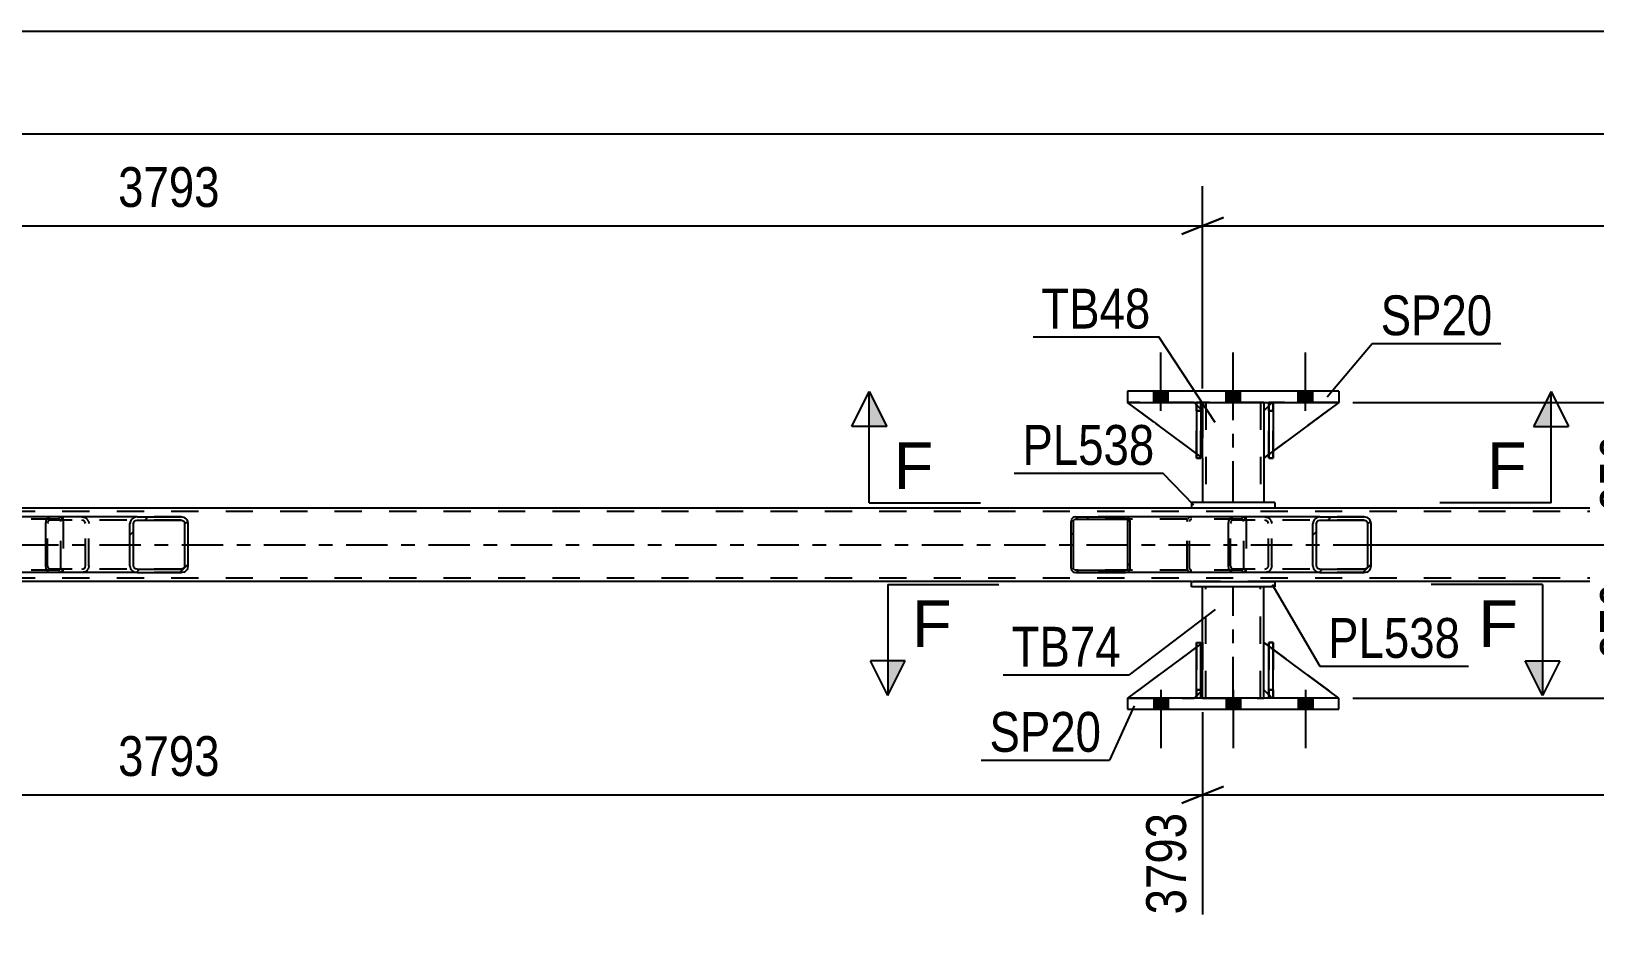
# Model space of a CAD drawing. Header units: millimetres. Extents: x 0 to 841, y 0 to 594.
# Drawn here: x 156 to 268.6, y 205.2 to 269.4 of the extents above; entities that cross this region are included whole.
import ezdxf

# ---------------------------------------------------------------- set-up
doc = ezdxf.new("R2010")
doc.units = ezdxf.units.MM
doc.linetypes.add('DXK_LINE_DOT2', pattern=[3.9198, 1.9599, -1.9599])
doc.linetypes.add('DXK_LINE_DOT3', pattern=[5.9187, 2.979, -0.9799, 0.9799, -0.9799])
doc.styles.add('Arial', font='ARIAL.TTF', dxfattribs={"height": 0.2})
doc.styles.add('Arial Narrow', font='ARIALN.TTF', dxfattribs={"height": 0.2})

# ---------------------------------------------------------------- blocks, each defined once
blk = doc.blocks.new('Part-318889357-2904 - 2780')
at = {"color": 7, "linetype": 'DXK_LINE_DOT2'}
for p, q in [((239.9, 225.37), (240.22, 225.37)), ((239.9, 221.97), (239.9, 225.37)), ((239.9, 225.37), (239.9, 221.37)), ((240.22, 225.37), (240.22, 221.97)), ((240.22, 221.37), (240.22, 225.28)), ((240.22, 221.97), (239.9, 221.97)), ((239.9, 221.37), (239.9, 221.97)), ((240.22, 221.97), (240.22, 221.37)), ((240.22, 221.37), (239.9, 221.37)), ((240.22, 221.37), (240.22, 221.37))]:
    blk.add_line(p, q, dxfattribs=at)
blk = doc.blocks.new('Part-318889357-2860 - 2780')
at = {"color": 2, "linetype": 'Continuous'}
for p, q in [((244.75, 221.97), (244.75, 225.37)), ((245.1, 225.11), (244.75, 225.37)), ((250.14, 221.37), (245.42, 224.87)), ((245.1, 221.62), (244.75, 221.97))]:
    blk.add_line(p, q, dxfattribs=at)
at = {"color": 7, "linetype": 'DXK_LINE_DOT2'}
for p, q in [((245.42, 224.87), (245.1, 225.11)), ((245.35, 221.37), (245.1, 221.62)), ((250.14, 221.37), (245.35, 221.37)), ((250.14, 221.37), (250.14, 221.37)), ((250.14, 221.37), (250.14, 221.37))]:
    blk.add_line(p, q, dxfattribs=at)
blk = doc.blocks.new('Part-318889357-2925 - 2780')
at = {"color": 2, "linetype": 'Continuous'}
for p, q in [((250.14, 221.37), (234.94, 221.37)), ((234.94, 221.37), (234.94, 220.57)), ((234.94, 220.57), (250.14, 220.57)), ((250.14, 220.57), (250.14, 221.37))]:
    blk.add_line(p, q, dxfattribs=at)
blk = doc.blocks.new('Part-318889357-2861 - 2780')
at = {"color": 7, "linetype": 'DXK_LINE_DOT2'}
for p, q in [((244.75, 221.97), (244.75, 225.37)), ((244.75, 225.37), (250.14, 221.37)), ((245.35, 221.37), (244.75, 221.97)), ((250.14, 221.37), (245.35, 221.37))]:
    blk.add_line(p, q, dxfattribs=at)
blk = doc.blocks.new('Part-318889357-2862 - 2780')
at = {"color": 7, "linetype": 'DXK_LINE_DOT2'}
for p, q in [((239.9, 242.05), (239.9, 242.65)), ((239.9, 242.65), (239.9, 242.65)), ((239.9, 242.65), (239.9, 238.65)), ((240.22, 242.65), (239.9, 242.65)), ((239.9, 238.65), (239.9, 242.05)), ((239.9, 242.05), (240.22, 242.05)), ((240.22, 242.05), (240.22, 242.65)), ((240.22, 238.65), (240.22, 242.65)), ((240.22, 242.05), (240.22, 238.65)), ((239.9, 238.65), (240.22, 238.65))]:
    blk.add_line(p, q, dxfattribs=at)
blk = doc.blocks.new('Part-318889357-2927 - 2780')
at = {"color": 7, "linetype": 'DXK_LINE_DOT2'}
for p, q in [((245.1, 242.05), (245.1, 242.65)), ((245.1, 242.65), (245.1, 242.65)), ((245.1, 242.65), (245.1, 238.65)), ((245.42, 242.65), (245.1, 242.65)), ((245.1, 238.65), (245.1, 242.05)), ((245.1, 242.05), (245.42, 242.05)), ((245.42, 242.05), (245.42, 242.65)), ((245.42, 238.65), (245.42, 242.65)), ((245.42, 242.05), (245.42, 238.65)), ((245.1, 238.65), (245.42, 238.65))]:
    blk.add_line(p, q, dxfattribs=at)
blk = doc.blocks.new('Part-318889357-2863 - 2780')
at = {"color": 2, "linetype": 'Continuous'}
for p, q in [((239.9, 225.04), (234.94, 221.37)), ((240.34, 225.37), (240.22, 225.28)), ((240.34, 221.97), (240.34, 225.37)), ((240.34, 221.97), (240.22, 221.84)), ((240.34, 221.97), (240.34, 221.97)), ((239.9, 221.52), (239.74, 221.37))]:
    blk.add_line(p, q, dxfattribs=at)
at = {"color": 7, "linetype": 'DXK_LINE_DOT2'}
for p, q in [((240.22, 225.28), (239.9, 225.04)), ((240.34, 221.97), (240.34, 225.37)), ((240.34, 221.97), (239.74, 221.37)), ((240.22, 221.84), (239.9, 221.52)), ((234.94, 221.37), (239.74, 221.37))]:
    blk.add_line(p, q, dxfattribs=at)
blk = doc.blocks.new('Part-318889357-2864 - 2780')
at = {"color": 7, "linetype": 'DXK_LINE_DOT2'}
for p, q in [((240.34, 225.37), (234.94, 221.37)), ((240.34, 221.97), (240.34, 225.37)), ((240.34, 225.37), (240.34, 221.97)), ((239.74, 221.37), (240.34, 221.97)), ((240.34, 221.97), (239.74, 221.37)), ((240.34, 221.97), (240.34, 221.97)), ((234.94, 221.37), (239.74, 221.37))]:
    blk.add_line(p, q, dxfattribs=at)
blk = doc.blocks.new('Part-318889357-2865 - 2780')
at = {"color": 2, "linetype": 'Continuous'}
for p, q in [((245.1, 221.37), (245.1, 225.37)), ((245.1, 225.37), (245.42, 225.37)), ((245.42, 221.37), (245.42, 225.37)), ((245.1, 221.37), (245.1, 221.37)), ((245.42, 221.37), (245.1, 221.37))]:
    blk.add_line(p, q, dxfattribs=at)
at = {"color": 7, "linetype": 'DXK_LINE_DOT2'}
for p, q in [((245.1, 225.37), (245.1, 221.97)), ((245.42, 221.97), (245.42, 225.37)), ((245.1, 221.97), (245.1, 221.37)), ((245.1, 221.97), (245.42, 221.97)), ((245.42, 221.37), (245.42, 221.97)), ((245.42, 221.37), (245.42, 221.37))]:
    blk.add_line(p, q, dxfattribs=at)
blk = doc.blocks.new('Part-318889357-2867 - 2780')
at = {"color": 7, "linetype": 'DXK_LINE_DOT2'}
for p, q in [((245.42, 225.37), (245.1, 225.37)), ((245.1, 221.97), (245.1, 225.37)), ((245.1, 225.37), (245.1, 221.37)), ((245.42, 225.37), (245.42, 221.97)), ((245.42, 221.37), (245.42, 225.37)), ((245.42, 221.97), (245.1, 221.97)), ((245.1, 221.37), (245.1, 221.97)), ((245.42, 221.97), (245.42, 221.37)), ((245.42, 221.37), (245.1, 221.37)), ((245.42, 221.37), (245.42, 221.37))]:
    blk.add_line(p, q, dxfattribs=at)
blk = doc.blocks.new('Part-318889357-2933 - 2780')
at = {"color": 2, "linetype": 'Continuous'}
for p, q in [((240.34, 242.65), (240.34, 242.05)), ((244.74, 242.65), (244.74, 242.05)), ((240.34, 238.65), (240.34, 235.45)), ((244.74, 238.65), (244.74, 235.45))]:
    blk.add_line(p, q, dxfattribs=at)
at = {"color": 7, "linetype": 'DXK_LINE_DOT2'}
for p, q in [((244.74, 242.65), (240.34, 242.65)), ((240.34, 242.05), (240.34, 238.65)), ((240.58, 242.65), (240.58, 235.45)), ((244.5, 242.65), (244.5, 235.45)), ((244.74, 242.05), (244.74, 238.65)), ((244.74, 235.45), (240.34, 235.45))]:
    blk.add_line(p, q, dxfattribs=at)
at = {"color": 7, "linetype": 'DXK_LINE_DOT3'}
blk.add_line((242.54, 235.45), (242.54, 242.65), dxfattribs=at)
blk = doc.blocks.new('Part-318889357-2871 - 2780')
at = {"color": 2, "linetype": 'Continuous'}
for p, q in [((245.42, 242.65), (245.1, 242.65)), ((245.1, 242.65), (245.1, 238.65)), ((245.42, 242.65), (245.42, 242.65)), ((245.42, 242.65), (245.42, 238.65)), ((245.42, 238.65), (245.1, 238.65))]:
    blk.add_line(p, q, dxfattribs=at)
at = {"color": 7, "linetype": 'DXK_LINE_DOT2'}
for p, q in [((245.1, 242.05), (245.1, 242.65)), ((245.42, 242.05), (245.1, 242.05)), ((245.1, 242.05), (245.1, 238.65)), ((245.42, 242.05), (245.42, 242.65)), ((245.42, 242.65), (245.42, 242.65)), ((245.42, 238.65), (245.42, 242.05))]:
    blk.add_line(p, q, dxfattribs=at)
blk = doc.blocks.new('Part-318889357-2872 - 2780')
at = {"color": 7, "linetype": 'DXK_LINE_DOT2'}
for p, q in [((240.34, 238.65), (234.94, 242.65)), ((234.94, 242.65), (239.74, 242.65)), ((239.74, 242.65), (240.34, 242.05)), ((240.34, 242.05), (239.74, 242.65)), ((240.34, 242.05), (240.34, 238.65)), ((240.34, 242.05), (240.34, 242.05)), ((240.34, 242.05), (240.34, 238.65))]:
    blk.add_line(p, q, dxfattribs=at)
blk = doc.blocks.new('Part-318889357-2873 - 2780')
at = {"color": 2, "linetype": 'Continuous'}
for p, q in [((239.9, 238.98), (234.94, 242.65)), ((239.9, 242.49), (239.74, 242.65)), ((240.34, 242.05), (240.22, 242.17)), ((240.34, 242.05), (240.34, 242.05)), ((240.34, 238.65), (240.34, 242.05)), ((240.22, 238.74), (240.34, 238.65)), ((240.34, 238.65), (240.34, 238.65))]:
    blk.add_line(p, q, dxfattribs=at)
at = {"color": 7, "linetype": 'DXK_LINE_DOT2'}
for p, q in [((239.74, 242.65), (234.94, 242.65)), ((239.74, 242.65), (240.34, 242.05)), ((240.22, 242.17), (239.9, 242.49)), ((240.34, 242.05), (240.34, 238.65)), ((240.22, 238.74), (239.9, 238.98))]:
    blk.add_line(p, q, dxfattribs=at)
blk = doc.blocks.new('Part-318889357-2874 - 2780')
at = {"color": 7, "linetype": 'DXK_LINE_DOT2'}
for p, q in [((245.35, 242.65), (244.75, 242.05)), ((244.75, 238.65), (250.14, 242.65)), ((244.75, 242.05), (244.75, 238.65)), ((250.14, 242.65), (245.35, 242.65))]:
    blk.add_line(p, q, dxfattribs=at)
blk = doc.blocks.new('Part-318889357-2875 - 2780')
at = {"color": 2, "linetype": 'Continuous'}
for p, q in [((245.1, 242.4), (244.75, 242.05)), ((244.75, 242.05), (244.75, 238.65)), ((250.14, 242.65), (245.42, 239.15)), ((245.1, 238.91), (244.75, 238.65))]:
    blk.add_line(p, q, dxfattribs=at)
at = {"color": 7, "linetype": 'DXK_LINE_DOT2'}
for p, q in [((245.35, 242.65), (245.1, 242.4)), ((250.14, 242.65), (245.35, 242.65)), ((245.42, 239.15), (245.1, 238.91))]:
    blk.add_line(p, q, dxfattribs=at)
blk = doc.blocks.new('Part-318889357-2902 - 2780')
at = {"color": 2, "linetype": 'Continuous'}
for p, q in [((239.9, 221.37), (239.9, 225.37)), ((239.9, 225.37), (240.22, 225.37)), ((240.22, 221.37), (240.22, 225.37)), ((239.9, 221.37), (239.9, 221.37)), ((240.22, 221.37), (239.9, 221.37))]:
    blk.add_line(p, q, dxfattribs=at)
at = {"color": 7, "linetype": 'DXK_LINE_DOT2'}
for p, q in [((239.9, 225.37), (239.9, 221.97)), ((240.22, 221.97), (240.22, 225.37)), ((239.9, 221.97), (239.9, 221.37)), ((239.9, 221.97), (240.22, 221.97)), ((240.22, 221.37), (240.22, 221.97)), ((240.22, 221.37), (240.22, 221.37))]:
    blk.add_line(p, q, dxfattribs=at)
blk = doc.blocks.new('Part-318889357-2910 - 2780')
at = {"color": 2, "linetype": 'Continuous'}
for p, q in [((239.54, 229.77), (245.54, 229.77)), ((239.54, 229.37), (239.54, 229.77)), ((245.54, 229.77), (245.54, 229.37)), ((245.54, 229.37), (239.54, 229.37))]:
    blk.add_line(p, q, dxfattribs=at)
blk = doc.blocks.new('Part-318889357-2915 - 2780')
at = {"color": 2, "linetype": 'Continuous'}
for p, q in [((240.34, 225.37), (240.34, 229.37)), ((244.74, 225.37), (244.74, 229.37)), ((240.34, 221.37), (240.34, 221.97)), ((244.74, 221.37), (244.74, 221.97))]:
    blk.add_line(p, q, dxfattribs=at)
at = {"color": 7, "linetype": 'DXK_LINE_DOT2'}
for p, q in [((244.74, 229.37), (240.34, 229.37)), ((240.58, 221.37), (240.58, 229.37)), ((244.5, 221.37), (244.5, 229.37)), ((240.34, 221.97), (240.34, 225.37)), ((244.74, 221.97), (244.74, 225.37)), ((240.34, 221.37), (244.74, 221.37))]:
    blk.add_line(p, q, dxfattribs=at)
at = {"color": 7, "linetype": 'DXK_LINE_DOT3'}
blk.add_line((242.54, 221.37), (242.54, 229.37), dxfattribs=at)
blk = doc.blocks.new('Part-318889357-2920 - 2780')
at = {"color": 2, "linetype": 'Continuous'}
for p, q in [((250.14, 243.45), (234.94, 243.45)), ((234.94, 243.45), (234.94, 242.65)), ((250.14, 243.45), (250.14, 242.65)), ((234.94, 242.65), (250.14, 242.65))]:
    blk.add_line(p, q, dxfattribs=at)
blk = doc.blocks.new('Part-318889357-2941 - 2780')
at = {"linetype": 'Continuous'}
h = blk.add_hatch(dxfattribs=at)
h.set_pattern_fill('', scale=0.7, style=0, pattern_type=0)
h.set_pattern_definition([(45, (149.9633, 234.2122), (-1.57154, 1.57154), [])])
h.paths.add_polyline_path([(149.99, 234.09), (149.96, 234.21), (149.89, 234.32), (149.78, 234.39), (149.65, 234.41), (146.07, 234.41), (145.94, 234.39), (145.83, 234.32), (145.76, 234.21), (145.73, 234.09), (145.73, 230.73), (145.76, 230.61), (145.83, 230.5), (145.94, 230.43), (146.07, 230.41), (149.65, 230.41), (149.78, 230.43), (149.89, 230.5), (149.96, 230.61), (149.99, 230.73)])
h.paths.add_polyline_path([(149.81, 230.67), (149.77, 230.62), (149.71, 230.58), (149.65, 230.57), (146.07, 230.57), (146.01, 230.58), (145.95, 230.62), (145.92, 230.67), (145.9, 230.73), (145.9, 234.09), (145.92, 234.15), (145.95, 234.2), (146.01, 234.24), (146.07, 234.25), (149.65, 234.25), (149.71, 234.24), (149.77, 234.2), (149.81, 234.15), (149.82, 234.09), (149.82, 230.73)])
at = {"color": 2, "linetype": 'Continuous'}
for p, q in [((145.76, 234.21), (145.73, 234.09)), ((145.73, 230.73), (145.73, 234.09)), ((145.9, 234.09), (145.92, 234.15)), ((145.9, 230.73), (145.9, 234.09)), ((145.92, 234.15), (145.95, 234.2)), ((146.07, 234.41), (145.94, 234.39)), ((145.95, 234.2), (146.01, 234.24)), ((146.01, 234.24), (146.07, 234.25)), ((146.07, 234.41), (149.65, 234.41)), ((146.07, 234.25), (149.65, 234.25)), ((157.35, 234.41), (149.65, 234.41)), ((149.78, 234.39), (149.65, 234.41)), ((149.65, 234.25), (149.71, 234.24)), ((149.71, 234.24), (149.77, 234.2)), ((149.77, 234.2), (149.81, 234.15)), ((149.81, 234.15), (149.82, 234.09)), ((149.82, 230.73), (149.82, 234.09)), ((149.99, 234.09), (149.96, 234.21)), ((149.99, 230.73), (149.99, 234.09)), ((145.73, 230.73), (145.76, 230.61)), ((145.92, 230.67), (145.9, 230.73)), ((145.95, 230.62), (145.92, 230.67)), ((149.81, 230.67), (149.77, 230.62)), ((149.82, 230.73), (149.81, 230.67)), ((149.96, 230.61), (149.99, 230.73)), ((145.94, 230.43), (146.07, 230.41)), ((146.01, 230.58), (145.95, 230.62)), ((146.07, 230.57), (146.01, 230.58)), ((146.07, 230.57), (149.65, 230.57)), ((146.07, 230.41), (149.65, 230.41)), ((149.71, 230.58), (149.65, 230.57)), ((149.65, 230.41), (149.78, 230.43)), ((157.35, 230.41), (149.65, 230.41)), ((149.77, 230.62), (149.71, 230.58))]:
    blk.add_line(p, q, dxfattribs=at)
at = {"color": 7, "linetype": 'DXK_LINE_DOT2'}
for p, q in [((149.65, 234.41), (146.07, 234.41)), ((158, 234.25), (146.07, 234.25)), ((154.08, 234.09), (154.11, 234.21)), ((154.08, 230.73), (154.08, 234.09)), ((154.27, 234.15), (154.25, 234.09)), ((154.25, 230.73), (154.25, 234.09)), ((154.3, 234.2), (154.27, 234.15)), ((154.29, 234.39), (154.42, 234.41)), ((154.36, 234.24), (154.3, 234.2)), ((154.42, 234.25), (154.36, 234.24)), ((158, 234.41), (157.35, 234.41)), ((158, 234.41), (158.13, 234.39)), ((158.06, 234.24), (158, 234.25)), ((158.12, 234.2), (158.06, 234.24)), ((158.16, 234.15), (158.12, 234.2)), ((158.17, 234.09), (158.16, 234.15)), ((158.17, 230.73), (158.17, 234.09)), ((158.31, 234.21), (158.34, 234.09)), ((158.34, 234.09), (158.34, 230.73)), ((154.11, 230.61), (154.08, 230.73)), ((154.25, 230.73), (154.27, 230.67)), ((154.27, 230.67), (154.3, 230.62)), ((158.12, 230.62), (158.16, 230.67)), ((158.16, 230.67), (158.17, 230.73)), ((158.34, 230.73), (158.31, 230.61)), ((158, 230.57), (146.07, 230.57)), ((149.65, 230.41), (146.07, 230.41)), ((154.42, 230.41), (154.29, 230.43)), ((154.3, 230.62), (154.32, 230.61)), ((154.32, 230.61), (154.36, 230.58)), ((154.36, 230.58), (154.42, 230.57)), ((158, 230.41), (157.35, 230.41)), ((158, 230.57), (158.06, 230.58)), ((158.13, 230.43), (158, 230.41)), ((158.06, 230.58), (158.12, 230.62))]:
    blk.add_line(p, q, dxfattribs=at)
at = {"color": 2, "linetype": 'Continuous'}
for centre, start, end in [((146.06, 234.08), 110.7583, 155.68), ((149.66, 234.08), 24.32, 69.2417), ((146.06, 230.74), 204.32, 249.2417), ((149.66, 230.74), 290.7583, 335.68)]:
    blk.add_arc(centre, 0.331, start, end, dxfattribs=at)
at = {"color": 7, "linetype": 'DXK_LINE_DOT2'}
for centre, start, end in [((154.41, 234.08), 110.7583, 155.68), ((158.01, 234.08), 24.32, 69.2417), ((154.41, 230.74), 204.32, 249.2417), ((158.01, 230.74), 290.7583, 335.68)]:
    blk.add_arc(centre, 0.331, start, end, dxfattribs=at)
blk = doc.blocks.new('Part-318889357-2942 - 2780')
at = {"linetype": 'Continuous'}
h = blk.add_hatch(dxfattribs=at)
h.set_pattern_fill('', scale=0.7, style=0, pattern_type=0)
h.set_pattern_definition([(45, (167.2954, 234.1134), (-1.57154, 1.57154), [])])
h.paths.add_polyline_path([(167.33, 233.93), (167.3, 234.11), (167.19, 234.27), (167.02, 234.37), (166.83, 234.41), (163.65, 234.41), (163.45, 234.37), (163.29, 234.27), (163.18, 234.11), (163.14, 233.93), (163.14, 230.89), (163.18, 230.71), (163.29, 230.55), (163.45, 230.45), (163.65, 230.41), (166.83, 230.41), (167.02, 230.45), (167.19, 230.55), (167.3, 230.71), (167.33, 230.89)])
h.paths.add_polyline_path([(167.06, 230.8), (167.01, 230.72), (166.93, 230.67), (166.83, 230.65), (163.65, 230.65), (163.55, 230.67), (163.47, 230.72), (163.41, 230.8), (163.4, 230.89), (163.4, 233.93), (163.41, 234.02), (163.47, 234.1), (163.55, 234.15), (163.65, 234.17), (166.83, 234.17), (166.93, 234.15), (167.01, 234.1), (167.06, 234.02), (167.08, 233.93), (167.08, 230.89)])
at = {"color": 2, "linetype": 'Continuous'}
for p, q in [((157.08, 233.93), (157.1, 234.11)), ((157.1, 234.11), (157.15, 234.27)), ((157.15, 234.27), (157.24, 234.37)), ((157.24, 234.37), (157.35, 234.41)), ((163.65, 234.41), (157.35, 234.41)), ((163.18, 234.11), (163.14, 233.93)), ((163.41, 234.02), (163.47, 234.1)), ((163.65, 234.41), (163.45, 234.37)), ((163.47, 234.1), (163.55, 234.15)), ((163.55, 234.15), (163.65, 234.17)), ((163.65, 234.41), (166.83, 234.41)), ((163.65, 234.17), (166.83, 234.17)), ((167.02, 234.37), (166.83, 234.41)), ((166.83, 234.17), (166.93, 234.15)), ((166.93, 234.15), (167.01, 234.1)), ((167.01, 234.1), (167.06, 234.02)), ((167.33, 233.93), (167.3, 234.11)), ((157.08, 230.89), (157.08, 233.93)), ((163.14, 230.89), (163.14, 233.93)), ((163.4, 233.93), (163.41, 234.02)), ((163.4, 230.89), (163.4, 233.93)), ((167.06, 234.02), (167.08, 233.93)), ((167.08, 230.89), (167.08, 233.93)), ((167.33, 230.89), (167.33, 233.93)), ((157.1, 230.71), (157.08, 230.89)), ((157.15, 230.55), (157.1, 230.71)), ((163.14, 230.89), (163.18, 230.71)), ((163.41, 230.8), (163.4, 230.89)), ((163.47, 230.72), (163.41, 230.8)), ((163.55, 230.67), (163.47, 230.72)), ((163.65, 230.65), (163.55, 230.67)), ((166.93, 230.67), (166.83, 230.65)), ((167.01, 230.72), (166.93, 230.67)), ((167.06, 230.8), (167.01, 230.72)), ((167.08, 230.89), (167.06, 230.8)), ((167.3, 230.71), (167.33, 230.89)), ((157.24, 230.45), (157.15, 230.55)), ((157.35, 230.41), (157.24, 230.45)), ((163.65, 230.41), (157.35, 230.41)), ((163.45, 230.45), (163.65, 230.41)), ((163.65, 230.65), (166.83, 230.65)), ((163.65, 230.41), (166.83, 230.41)), ((166.83, 230.41), (167.02, 230.45))]:
    blk.add_line(p, q, dxfattribs=at)
at = {"color": 7, "linetype": 'DXK_LINE_DOT2'}
for p, q in [((157.25, 234.1), (157.22, 234.02)), ((157.29, 234.15), (157.25, 234.1)), ((157.35, 234.17), (157.29, 234.15)), ((166.83, 234.17), (157.35, 234.17)), ((158.34, 234.17), (158.34, 234.41)), ((159.68, 234.41), (159.87, 234.37)), ((159.78, 234.15), (159.68, 234.17)), ((159.86, 234.1), (159.78, 234.15)), ((159.91, 234.02), (159.86, 234.1)), ((160.15, 234.11), (160.18, 233.93)), ((166.83, 234.41), (163.65, 234.41)), ((157.22, 234.02), (157.21, 233.93)), ((157.21, 230.89), (157.21, 233.93)), ((159.93, 233.93), (159.91, 234.02)), ((159.93, 230.89), (159.93, 233.93)), ((160.18, 230.89), (160.18, 233.93)), ((157.21, 230.89), (157.22, 230.8)), ((157.22, 230.8), (157.25, 230.72)), ((157.25, 230.72), (157.29, 230.67)), ((157.29, 230.67), (157.35, 230.65)), ((159.68, 230.65), (159.78, 230.67)), ((159.78, 230.67), (159.86, 230.72)), ((159.86, 230.72), (159.91, 230.8)), ((159.91, 230.8), (159.93, 230.89)), ((160.18, 230.89), (160.15, 230.71)), ((166.83, 230.65), (157.35, 230.65)), ((158.34, 230.41), (158.34, 230.65)), ((159.87, 230.45), (159.68, 230.41)), ((166.83, 230.41), (163.65, 230.41))]:
    blk.add_line(p, q, dxfattribs=at)
for centre, start, end in [((159.7, 233.91), 23.8494, 68.8059), ((159.7, 230.9), 291.1941, 336.1506)]:
    blk.add_arc(centre, 0.492, start, end, dxfattribs=at)
at = {"color": 2, "linetype": 'Continuous'}
for centre, start, end in [((163.63, 233.91), 111.1941, 156.1506), ((166.85, 233.91), 23.8494, 68.8059), ((163.63, 230.9), 203.8494, 248.8059), ((166.85, 230.9), 291.1941, 336.1506)]:
    blk.add_arc(centre, 0.492, start, end, dxfattribs=at)
blk = doc.blocks.new('Part-318889357-2943 - 2780')
at = {"linetype": 'Continuous'}
h = blk.add_hatch(dxfattribs=at)
h.set_pattern_fill('', scale=0.7, style=0, pattern_type=0)
h.set_pattern_definition([(45, (235.0976, 234.2122), (-1.57154, 1.57154), [])])
h.paths.add_polyline_path([(235.12, 234.09), (235.1, 234.21), (235.02, 234.32), (234.91, 234.39), (234.78, 234.41), (231.21, 234.41), (231.08, 234.39), (230.97, 234.32), (230.89, 234.21), (230.87, 234.09), (230.87, 230.73), (230.89, 230.61), (230.97, 230.5), (231.08, 230.43), (231.21, 230.41), (234.78, 230.41), (234.91, 230.43), (235.02, 230.5), (235.1, 230.61), (235.12, 230.73)])
h.paths.add_polyline_path([(234.94, 230.67), (234.9, 230.62), (234.85, 230.58), (234.78, 230.57), (231.21, 230.57), (231.14, 230.58), (231.09, 230.62), (231.05, 230.67), (231.04, 230.73), (231.04, 234.09), (231.05, 234.15), (231.09, 234.2), (231.14, 234.24), (231.21, 234.25), (234.78, 234.25), (234.85, 234.24), (234.9, 234.2), (234.94, 234.15), (234.95, 234.09), (234.95, 230.73)])
at = {"color": 2, "linetype": 'Continuous'}
for p, q in [((230.89, 234.21), (230.87, 234.09)), ((230.87, 230.73), (230.87, 234.09)), ((231.04, 234.09), (231.05, 234.15)), ((231.04, 230.73), (231.04, 234.09)), ((231.05, 234.15), (231.09, 234.2)), ((231.21, 234.41), (231.08, 234.39)), ((231.09, 234.2), (231.14, 234.24)), ((231.14, 234.24), (231.21, 234.25)), ((231.21, 234.41), (234.78, 234.41)), ((231.21, 234.25), (234.78, 234.25)), ((242.48, 234.41), (234.78, 234.41)), ((234.91, 234.39), (234.78, 234.41)), ((234.78, 234.25), (234.85, 234.24)), ((234.85, 234.24), (234.9, 234.2)), ((234.9, 234.2), (234.94, 234.15)), ((234.94, 234.15), (234.95, 234.09)), ((234.95, 230.73), (234.95, 234.09)), ((235.12, 234.09), (235.1, 234.21)), ((235.12, 230.73), (235.12, 234.09)), ((230.87, 230.73), (230.89, 230.61)), ((231.05, 230.67), (231.04, 230.73)), ((231.09, 230.62), (231.05, 230.67)), ((234.94, 230.67), (234.9, 230.62)), ((234.95, 230.73), (234.94, 230.67)), ((235.1, 230.61), (235.12, 230.73)), ((231.08, 230.43), (231.21, 230.41)), ((231.14, 230.58), (231.09, 230.62)), ((231.21, 230.57), (231.14, 230.58)), ((231.21, 230.57), (234.78, 230.57)), ((231.21, 230.41), (234.78, 230.41)), ((234.85, 230.58), (234.78, 230.57)), ((234.78, 230.41), (234.91, 230.43)), ((242.48, 230.41), (234.78, 230.41)), ((234.9, 230.62), (234.85, 230.58))]:
    blk.add_line(p, q, dxfattribs=at)
at = {"color": 7, "linetype": 'DXK_LINE_DOT2'}
for p, q in [((234.78, 234.41), (231.21, 234.41)), ((243.13, 234.25), (231.21, 234.25)), ((239.22, 234.09), (239.24, 234.21)), ((239.22, 230.73), (239.22, 234.09)), ((239.4, 234.15), (239.39, 234.09)), ((239.39, 230.73), (239.39, 234.09)), ((239.44, 234.2), (239.4, 234.15)), ((239.43, 234.39), (239.56, 234.41)), ((239.44, 234.2), (239.45, 234.21)), ((239.45, 234.21), (239.49, 234.24)), ((239.49, 234.24), (239.56, 234.25)), ((243.13, 234.41), (242.48, 234.41)), ((243.13, 234.41), (243.26, 234.39)), ((243.2, 234.24), (243.13, 234.25)), ((243.25, 234.2), (243.2, 234.24)), ((243.29, 234.15), (243.25, 234.2)), ((243.3, 234.09), (243.29, 234.15)), ((243.3, 230.73), (243.3, 234.09)), ((243.45, 234.21), (243.47, 234.11)), ((243.47, 234.11), (243.47, 234.09)), ((243.47, 234.09), (243.47, 230.73)), ((239.24, 230.61), (239.22, 230.73)), ((239.39, 230.73), (239.4, 230.67)), ((239.4, 230.67), (239.44, 230.62)), ((243.25, 230.62), (243.29, 230.67)), ((243.29, 230.67), (243.3, 230.73)), ((243.47, 230.73), (243.45, 230.61)), ((243.13, 230.57), (231.21, 230.57)), ((234.78, 230.41), (231.21, 230.41)), ((239.56, 230.41), (239.43, 230.43)), ((239.44, 230.62), (239.45, 230.61)), ((239.45, 230.61), (239.49, 230.58)), ((239.49, 230.58), (239.56, 230.57)), ((243.13, 230.41), (242.48, 230.41)), ((243.13, 230.57), (243.2, 230.58)), ((243.26, 230.43), (243.13, 230.41)), ((243.2, 230.58), (243.25, 230.62))]:
    blk.add_line(p, q, dxfattribs=at)
at = {"color": 2, "linetype": 'Continuous'}
for centre, start, end in [((231.19, 234.08), 110.7583, 155.68), ((234.8, 234.08), 24.32, 69.2417), ((231.19, 230.74), 204.32, 249.2417), ((234.8, 230.74), 290.7583, 335.68)]:
    blk.add_arc(centre, 0.331, start, end, dxfattribs=at)
at = {"color": 7, "linetype": 'DXK_LINE_DOT2'}
for centre, start, end in [((239.54, 234.08), 110.7583, 155.68), ((243.15, 234.08), 24.32, 69.2417), ((239.54, 230.74), 204.32, 249.2417), ((243.15, 230.74), 290.7583, 335.68)]:
    blk.add_arc(centre, 0.331, start, end, dxfattribs=at)
blk = doc.blocks.new('Part-318889357-2944 - 2780')
at = {"linetype": 'Continuous'}
h = blk.add_hatch(dxfattribs=at)
h.set_pattern_fill('', scale=0.7, style=0, pattern_type=0)
h.set_pattern_definition([(45, (252.4296, 234.1134), (-1.57154, 1.57154), [])])
h.paths.add_polyline_path([(252.47, 233.93), (252.43, 234.11), (252.32, 234.27), (252.16, 234.37), (251.97, 234.41), (248.78, 234.41), (248.59, 234.37), (248.43, 234.27), (248.32, 234.11), (248.28, 233.93), (248.28, 230.89), (248.32, 230.71), (248.43, 230.55), (248.59, 230.45), (248.78, 230.41), (251.97, 230.41), (252.16, 230.45), (252.32, 230.55), (252.43, 230.71), (252.47, 230.89)])
h.paths.add_polyline_path([(252.2, 230.8), (252.14, 230.72), (252.06, 230.67), (251.97, 230.65), (248.78, 230.65), (248.68, 230.67), (248.6, 230.72), (248.55, 230.8), (248.53, 230.89), (248.53, 233.93), (248.55, 234.02), (248.6, 234.1), (248.68, 234.15), (248.78, 234.17), (251.97, 234.17), (252.06, 234.15), (252.14, 234.1), (252.2, 234.02), (252.22, 233.93), (252.22, 230.89)])
at = {"color": 2, "linetype": 'Continuous'}
for p, q in [((242.21, 233.93), (242.23, 234.11)), ((242.23, 234.11), (242.29, 234.27)), ((242.29, 234.27), (242.38, 234.37)), ((242.38, 234.37), (242.48, 234.41)), ((248.78, 234.41), (242.48, 234.41)), ((248.32, 234.11), (248.28, 233.93)), ((248.55, 234.02), (248.6, 234.1)), ((248.78, 234.41), (248.59, 234.37)), ((248.6, 234.1), (248.68, 234.15)), ((248.68, 234.15), (248.78, 234.17)), ((248.78, 234.41), (251.97, 234.41)), ((248.78, 234.17), (251.97, 234.17)), ((252.16, 234.37), (251.97, 234.41)), ((251.97, 234.17), (252.06, 234.15)), ((252.06, 234.15), (252.14, 234.1)), ((252.14, 234.1), (252.2, 234.02)), ((252.47, 233.93), (252.43, 234.11)), ((242.21, 230.89), (242.21, 233.93)), ((248.28, 230.89), (248.28, 233.93)), ((248.53, 233.93), (248.55, 234.02)), ((248.53, 230.89), (248.53, 233.93)), ((252.2, 234.02), (252.22, 233.93)), ((252.22, 230.89), (252.22, 233.93)), ((252.47, 230.89), (252.47, 233.93)), ((242.23, 230.71), (242.21, 230.89)), ((242.29, 230.55), (242.23, 230.71)), ((248.28, 230.89), (248.32, 230.71)), ((248.55, 230.8), (248.53, 230.89)), ((248.6, 230.72), (248.55, 230.8)), ((248.68, 230.67), (248.6, 230.72)), ((248.78, 230.65), (248.68, 230.67)), ((252.06, 230.67), (251.97, 230.65)), ((252.14, 230.72), (252.06, 230.67)), ((252.2, 230.8), (252.14, 230.72)), ((252.22, 230.89), (252.2, 230.8)), ((252.43, 230.71), (252.47, 230.89)), ((242.38, 230.45), (242.29, 230.55)), ((242.48, 230.41), (242.38, 230.45)), ((248.78, 230.41), (242.48, 230.41)), ((248.59, 230.45), (248.78, 230.41)), ((248.78, 230.65), (251.97, 230.65)), ((248.78, 230.41), (251.97, 230.41)), ((251.97, 230.41), (252.16, 230.45))]:
    blk.add_line(p, q, dxfattribs=at)
at = {"color": 7, "linetype": 'DXK_LINE_DOT2'}
for p, q in [((242.38, 234.1), (242.36, 234.02)), ((242.43, 234.15), (242.38, 234.1)), ((242.48, 234.17), (242.43, 234.15)), ((251.97, 234.17), (242.48, 234.17)), ((243.47, 234.17), (243.47, 234.41)), ((244.81, 234.41), (245.01, 234.37)), ((244.91, 234.15), (244.81, 234.17)), ((244.99, 234.1), (244.91, 234.15)), ((245.05, 234.02), (244.99, 234.1)), ((245.28, 234.11), (245.32, 233.93)), ((251.97, 234.41), (248.78, 234.41)), ((242.36, 234.02), (242.35, 233.93)), ((242.35, 230.89), (242.35, 233.93)), ((245.07, 233.93), (245.05, 234.02)), ((245.07, 230.89), (245.07, 233.93)), ((245.32, 230.89), (245.32, 233.93)), ((242.35, 230.89), (242.36, 230.8)), ((242.36, 230.8), (242.38, 230.72)), ((242.38, 230.72), (242.43, 230.67)), ((242.43, 230.67), (242.48, 230.65)), ((244.81, 230.65), (244.91, 230.67)), ((244.91, 230.67), (244.99, 230.72)), ((244.99, 230.72), (245.05, 230.8)), ((245.05, 230.8), (245.07, 230.89)), ((245.32, 230.89), (245.28, 230.71)), ((251.97, 230.65), (242.48, 230.65)), ((243.47, 230.41), (243.47, 230.65)), ((245.01, 230.45), (244.81, 230.41)), ((251.97, 230.41), (248.78, 230.41))]:
    blk.add_line(p, q, dxfattribs=at)
for centre, start, end in [((244.83, 233.91), 23.8494, 68.8059), ((244.83, 230.9), 291.1941, 336.1506)]:
    blk.add_arc(centre, 0.492, start, end, dxfattribs=at)
at = {"color": 2, "linetype": 'Continuous'}
for centre, start, end in [((248.77, 233.91), 111.1941, 156.1506), ((251.98, 233.91), 23.8494, 68.8059), ((248.77, 230.9), 203.8494, 248.8059), ((251.98, 230.9), 291.1941, 336.1506)]:
    blk.add_arc(centre, 0.492, start, end, dxfattribs=at)
blk = doc.blocks.new('Part-318889357-2949 - 2780')
at = {"color": 2, "linetype": 'Continuous'}
for p, q in [((240.22, 242.65), (239.9, 242.65)), ((239.9, 242.65), (239.9, 238.65)), ((240.22, 242.65), (240.22, 242.65)), ((240.22, 242.65), (240.22, 238.65)), ((240.22, 238.65), (239.9, 238.65))]:
    blk.add_line(p, q, dxfattribs=at)
at = {"color": 7, "linetype": 'DXK_LINE_DOT2'}
for p, q in [((239.9, 242.05), (239.9, 242.65)), ((240.22, 242.05), (239.9, 242.05)), ((239.9, 242.05), (239.9, 238.65)), ((240.22, 242.05), (240.22, 242.65)), ((240.22, 242.65), (240.22, 242.65)), ((240.22, 238.65), (240.22, 242.05))]:
    blk.add_line(p, q, dxfattribs=at)
blk = doc.blocks.new('Part-318889357-2960 - 2780')
at = {"color": 2, "linetype": 'Continuous'}
for p, q in [((245.54, 235.45), (239.54, 235.45)), ((239.54, 235.45), (239.54, 235.05)), ((245.54, 235.45), (245.54, 235.05)), ((245.54, 235.05), (239.54, 235.05))]:
    blk.add_line(p, q, dxfattribs=at)
blk = doc.blocks.new('Part-318889357-3009 - 2780')
at = {"color": 2, "linetype": 'Continuous'}
for p, q in [((239.54, 235.05), (101.76, 235.05)), ((494.76, 235.05), (245.54, 235.05)), ((239.54, 229.77), (101.76, 229.77)), ((494.76, 229.77), (245.54, 229.77))]:
    blk.add_line(p, q, dxfattribs=at)
at = {"color": 7, "linetype": 'DXK_LINE_DOT2'}
for p, q in [((763.88, 234.81), (101.76, 234.81)), ((245.54, 235.05), (239.54, 235.05)), ((763.88, 230.01), (101.76, 230.01)), ((245.54, 229.77), (239.54, 229.77))]:
    blk.add_line(p, q, dxfattribs=at)
at = {"color": 7, "linetype": 'DXK_LINE_DOT3'}
blk.add_line((101.76, 232.41), (763.88, 232.41), dxfattribs=at)
blk = doc.blocks.new('Bolt-318889357-3059 - 2780')
at = {"linetype": 'Continuous'}
for points in [[(236.82, 242.65), (237.86, 242.65), (237.86, 243.45), (236.82, 243.45)], [(236.82, 242.65), (237.86, 242.65), (237.86, 243.45), (236.82, 243.45)], [(236.82, 242.65), (237.86, 242.65), (237.86, 243.45), (236.82, 243.45)], [(242.02, 242.65), (243.06, 242.65), (243.06, 243.45), (242.02, 243.45)], [(242.02, 242.65), (243.06, 242.65), (243.06, 243.45), (242.02, 243.45)], [(247.22, 242.65), (248.26, 242.65), (248.26, 243.45), (247.22, 243.45)], [(247.22, 242.65), (248.26, 242.65), (248.26, 243.45), (247.22, 243.45)], [(247.22, 242.65), (248.26, 242.65), (248.26, 243.45), (247.22, 243.45)]]:
    blk.add_hatch(color=1, dxfattribs=at).paths.add_polyline_path(points)
at = {"color": 1, "linetype": 'Continuous'}
for p, q in [((237.34, 242.05), (237.34, 246.25)), ((237.34, 242.05), (237.34, 246.25)), ((237.34, 242.05), (237.34, 246.25)), ((242.54, 242.05), (242.54, 246.25)), ((242.54, 242.05), (242.54, 246.25)), ((247.74, 242.05), (247.74, 246.25)), ((247.74, 242.05), (247.74, 246.25)), ((247.74, 242.05), (247.74, 246.25)), ((236.82, 242.65), (236.82, 243.45)), ((236.82, 242.65), (236.82, 243.45)), ((236.82, 242.65), (236.82, 243.45)), ((237.86, 242.65), (237.86, 243.45)), ((237.86, 242.65), (237.86, 243.45)), ((237.86, 242.65), (237.86, 243.45)), ((242.02, 242.65), (242.02, 243.45)), ((242.02, 242.65), (242.02, 243.45)), ((243.06, 242.65), (243.06, 243.45)), ((243.06, 242.65), (243.06, 243.45)), ((247.22, 242.65), (247.22, 243.45)), ((247.22, 242.65), (247.22, 243.45)), ((247.22, 242.65), (247.22, 243.45)), ((248.26, 242.65), (248.26, 243.45)), ((248.26, 242.65), (248.26, 243.45)), ((248.26, 242.65), (248.26, 243.45))]:
    blk.add_line(p, q, dxfattribs=at)
blk = doc.blocks.new('Bolt-318889357-3060 - 2780')
at = {"linetype": 'Continuous'}
for points in [[(237.86, 221.37), (236.82, 221.37), (236.82, 220.57), (237.86, 220.57)], [(237.86, 221.37), (236.82, 221.37), (236.82, 220.57), (237.86, 220.57)], [(237.86, 221.37), (236.82, 221.37), (236.82, 220.57), (237.86, 220.57)], [(243.06, 221.37), (242.02, 221.37), (242.02, 220.57), (243.06, 220.57)], [(243.06, 221.37), (242.02, 221.37), (242.02, 220.57), (243.06, 220.57)], [(248.26, 221.37), (247.22, 221.37), (247.22, 220.57), (248.26, 220.57)], [(248.26, 221.37), (247.22, 221.37), (247.22, 220.57), (248.26, 220.57)], [(248.26, 221.37), (247.22, 221.37), (247.22, 220.57), (248.26, 220.57)]]:
    blk.add_hatch(color=1, dxfattribs=at).paths.add_polyline_path(points)
at = {"color": 1, "linetype": 'Continuous'}
for p, q in [((237.34, 221.97), (237.34, 217.77)), ((237.34, 221.97), (237.34, 217.77)), ((237.34, 221.97), (237.34, 217.77)), ((242.54, 221.97), (242.54, 217.77)), ((242.54, 221.97), (242.54, 217.77)), ((247.74, 221.97), (247.74, 217.77)), ((247.74, 221.97), (247.74, 217.77)), ((247.74, 221.97), (247.74, 217.77)), ((236.82, 221.37), (236.82, 220.57)), ((236.82, 221.37), (236.82, 220.57)), ((236.82, 221.37), (236.82, 220.57)), ((237.86, 221.37), (237.86, 220.57)), ((237.86, 221.37), (237.86, 220.57)), ((237.86, 221.37), (237.86, 220.57)), ((242.02, 221.37), (242.02, 220.57)), ((242.02, 221.37), (242.02, 220.57)), ((243.06, 221.37), (243.06, 220.57)), ((243.06, 221.37), (243.06, 220.57)), ((247.22, 221.37), (247.22, 220.57)), ((247.22, 221.37), (247.22, 220.57)), ((247.22, 221.37), (247.22, 220.57)), ((248.26, 221.37), (248.26, 220.57)), ((248.26, 221.37), (248.26, 220.57)), ((248.26, 221.37), (248.26, 220.57))]:
    blk.add_line(p, q, dxfattribs=at)
blk = doc.blocks.new('StraightDimension-318889357-3206 - 2780')
at = {"color": 7, "linetype": 'Continuous'}
for p, q in [((240.34, 243.65), (240.34, 258.22)), ((238.84, 254.77), (241.84, 255.97)), ((91.54, 255.37), (240.34, 255.37))]:
    blk.add_line(p, q, dxfattribs=at)
at = {"color": 0}
blk.add_wipeout([(170.2, 256.12), (170.2, 260.32), (161.69, 260.32), (161.69, 256.12)], dxfattribs=at)
at = {"color": 3, "style": 'Arial Narrow'}
blk.add_text('3793', height=2.863, dxfattribs=at).set_placement((162.29, 256.72))
blk = doc.blocks.new('StraightDimension-318889357-25788 - 2780')
at = {"color": 7, "linetype": 'Continuous'}
for p, q in [((272.56, 233.91), (273.76, 230.91)), ((251.14, 232.41), (275.56, 232.41)), ((273.16, 221.37), (273.16, 232.41)), ((273.76, 219.87), (272.56, 222.87)), ((251.14, 221.37), (275.56, 221.37))]:
    blk.add_line(p, q, dxfattribs=at)
at = {"color": 0}
blk.add_wipeout([(272.41, 230.23), (268.21, 230.23), (268.21, 223.55), (272.41, 223.55)], dxfattribs=at)
at = {"color": 3, "style": 'Arial Narrow'}
blk.add_text('276', height=2.863, rotation=90.0002, dxfattribs=at).set_placement((271.81, 224.15))
blk = doc.blocks.new('StraightDimension-318889357-3105 - 2780')
at = {"color": 7, "linetype": 'Continuous'}
for p, q in [((240.34, 220.37), (240.34, 205.81)), ((241.84, 215.02), (238.84, 213.82)), ((240.34, 214.42), (495.56, 214.42))]:
    blk.add_line(p, q, dxfattribs=at)
blk = doc.blocks.new('StraightDimension-318889357-3111 - 2780')
at = {"color": 7, "linetype": 'Continuous'}
for p, q in [((240.34, 220.37), (240.34, 205.81)), ((238.84, 213.82), (241.84, 215.02)), ((91.54, 214.42), (240.34, 214.42))]:
    blk.add_line(p, q, dxfattribs=at)
at = {"color": 0}
blk.add_wipeout([(170.2, 215.17), (170.2, 219.37), (161.69, 219.37), (161.69, 215.17)], dxfattribs=at)
at = {"color": 3, "style": 'Arial Narrow'}
blk.add_text('3793', height=2.863, dxfattribs=at).set_placement((162.29, 215.77))
at = {"color": 0, "linetype": 'Continuous'}
blk.add_wipeout([(239.74, 213.72), (235.54, 213.72), (235.54, 205.21), (239.74, 205.21)], dxfattribs=at)
at = {"color": 3, "linetype": 'Continuous', "style": 'Arial Narrow'}
blk.add_text('3793', height=2.863, rotation=90.0002, dxfattribs=at).set_placement((239.14, 205.81))
blk = doc.blocks.new('StraightDimension-318889357-3210 - 2780')
at = {"color": 7, "linetype": 'Continuous'}
for p, q in [((240.34, 243.65), (240.34, 258.22)), ((241.84, 255.97), (238.84, 254.77)), ((240.34, 255.37), (495.56, 255.37))]:
    blk.add_line(p, q, dxfattribs=at)
blk = doc.blocks.new('StraightDimension-318889357-3225 - 2780')
at = {"color": 7, "linetype": 'Continuous'}
blk.add_line((90.9, 269.36), (774.74, 269.36), dxfattribs=at)
blk = doc.blocks.new('StraightDimension-318889357-14794 - 2780')
at = {"color": 7, "linetype": 'Continuous'}
blk.add_line((91.54, 261.99), (774.1, 261.99), dxfattribs=at)
blk = doc.blocks.new('StraightDimension-318889357-25787 - 2780')
at = {"color": 7, "linetype": 'Continuous'}
for p, q in [((272.56, 244.15), (273.76, 241.15)), ((251.14, 242.65), (275.56, 242.65)), ((273.16, 232.41), (273.16, 242.65)), ((273.76, 230.91), (272.56, 233.91)), ((251.14, 232.41), (275.56, 232.41))]:
    blk.add_line(p, q, dxfattribs=at)
at = {"color": 0}
blk.add_wipeout([(272.41, 240.87), (268.21, 240.87), (268.21, 234.19), (272.41, 234.19)], dxfattribs=at)
at = {"color": 3, "style": 'Arial Narrow'}
blk.add_text('256', height=2.863, rotation=90.0002, dxfattribs=at).set_placement((271.81, 234.79))
blk = doc.blocks.new('Mark-318889357-2929 - 2780')
at = {"color": 30, "linetype": 'Continuous'}
for p in [(228.13, 247.37), (241.24, 241.2)]:
    blk.add_line(p, (237.18, 247.37), dxfattribs=at)
at = {"color": 0}
blk.add_wipeout([(236.58, 247.97), (236.58, 250.97), (228.73, 250.97), (228.73, 247.97)], dxfattribs=at)
blk.add_wipeout([(236.58, 247.97), (236.58, 250.97), (228.73, 250.97), (228.73, 247.97)], dxfattribs=at)
at = {"color": 3, "style": 'Arial Narrow'}
blk.add_text('TB48', height=2.863, dxfattribs=at).set_placement((228.73, 247.97))
blk = doc.blocks.new('Mark-318889357-2906 - 2780')
at = {"color": 30, "linetype": 'Continuous'}
for p, q in [((245.35, 229.56), (248.77, 223.67)), ((248.77, 223.67), (259.48, 223.67))]:
    blk.add_line(p, q, dxfattribs=at)
at = {"color": 0}
blk.add_wipeout([(258.88, 224.27), (258.88, 227.27), (249.37, 227.27), (249.37, 224.27)], dxfattribs=at)
blk.add_wipeout([(258.88, 224.27), (258.88, 227.27), (249.37, 227.27), (249.37, 224.27)], dxfattribs=at)
at = {"color": 3, "style": 'Arial Narrow'}
blk.add_text('PL538', height=2.863, dxfattribs=at).set_placement((249.37, 224.27))
blk = doc.blocks.new('Mark-318889357-2911 - 2780')
at = {"color": 30, "linetype": 'Continuous'}
for p in [(241.24, 227.76), (225.99, 223.04)]:
    blk.add_line(p, (235.05, 223.04), dxfattribs=at)
at = {"color": 0}
blk.add_wipeout([(234.45, 223.64), (234.45, 226.64), (226.59, 226.64), (226.59, 223.64)], dxfattribs=at)
blk.add_wipeout([(234.45, 223.64), (234.45, 226.64), (226.59, 226.64), (226.59, 223.64)], dxfattribs=at)
at = {"color": 3, "style": 'Arial Narrow'}
blk.add_text('TB74', height=2.863, dxfattribs=at).set_placement((226.59, 223.64))
blk = doc.blocks.new('Mark-318889357-2916 - 2780')
at = {"color": 30, "linetype": 'Continuous'}
for p, q in [((249.29, 243.05), (252.55, 246.89)), ((252.55, 246.89), (261.79, 246.89))]:
    blk.add_line(p, q, dxfattribs=at)
at = {"color": 0}
blk.add_wipeout([(261.19, 247.49), (261.19, 250.49), (253.15, 250.49), (253.15, 247.49)], dxfattribs=at)
blk.add_wipeout([(261.19, 247.49), (261.19, 250.49), (253.15, 250.49), (253.15, 247.49)], dxfattribs=at)
at = {"color": 3, "style": 'Arial Narrow'}
blk.add_text('SP20', height=2.863, dxfattribs=at).set_placement((253.15, 247.49))
blk = doc.blocks.new('Mark-318889357-2921 - 2780')
at = {"color": 30, "linetype": 'Continuous'}
for p in [(235.41, 220.82), (224.4, 216.91)]:
    blk.add_line(p, (233.64, 216.91), dxfattribs=at)
at = {"color": 0}
blk.add_wipeout([(233.04, 217.51), (233.04, 220.51), (225, 220.51), (225, 217.51)], dxfattribs=at)
blk.add_wipeout([(233.04, 217.51), (233.04, 220.51), (225, 220.51), (225, 217.51)], dxfattribs=at)
at = {"color": 3, "style": 'Arial Narrow'}
blk.add_text('SP20', height=2.863, dxfattribs=at).set_placement((225, 217.51))
blk = doc.blocks.new('Mark-318889357-2956 - 2780')
at = {"color": 30, "linetype": 'Continuous'}
for p in [(226.77, 237.56), (239.71, 235.26)]:
    blk.add_line(p, (237.48, 237.56), dxfattribs=at)
at = {"color": 0}
blk.add_wipeout([(236.88, 238.16), (236.88, 241.16), (227.37, 241.16), (227.37, 238.16)], dxfattribs=at)
blk.add_wipeout([(236.88, 238.16), (236.88, 241.16), (227.37, 241.16), (227.37, 238.16)], dxfattribs=at)
at = {"color": 3, "style": 'Arial Narrow'}
blk.add_text('PL538', height=2.863, dxfattribs=at).set_placement((227.37, 238.16))
blk = doc.blocks.new('SectionMark-318889357-3289 - 2780')
at = {"linetype": 'Continuous'}
for points in [[(217.68, 224.06), (218.93, 224.06), (217.68, 221.56)], [(263.54, 224.06), (264.79, 224.06), (264.79, 221.56)]]:
    blk.add_hatch(color=6, dxfattribs=at).paths.add_polyline_path(points)
at = {"color": 6, "linetype": 'Continuous'}
for p, q in [((217.68, 229.56), (225.68, 229.56)), ((217.68, 229.56), (217.68, 221.56)), ((264.79, 229.56), (256.79, 229.56)), ((264.79, 229.56), (264.79, 221.56)), ((217.68, 221.56), (216.43, 224.06)), ((218.93, 224.06), (216.43, 224.06)), ((217.68, 221.56), (218.93, 224.06)), ((263.54, 224.06), (266.04, 224.06)), ((264.79, 221.56), (263.54, 224.06)), ((266.04, 224.06), (264.79, 221.56))]:
    blk.add_line(p, q, dxfattribs=at)
at = {"color": 0, "linetype": 'Continuous'}
for points in [[(222.28, 225.06), (222.28, 228.56), (219.43, 228.56), (219.43, 225.06)], [(263.04, 225.06), (263.04, 228.56), (260.19, 228.56), (260.19, 225.06)]]:
    blk.add_wipeout(points, dxfattribs=at)
at = {"color": 3, "linetype": 'Continuous', "style": 'Arial'}
for p in [(219.43, 225.06), (260.19, 225.06)]:
    blk.add_text('F', height=3.34, dxfattribs=at).set_placement(p)
blk = doc.blocks.new('SectionMark-318889357-3293 - 2780')
at = {"linetype": 'Continuous'}
for points in [[(217.6, 240.93), (216.35, 240.93), (216.35, 243.43)], [(265.41, 240.93), (264.16, 240.93), (265.41, 243.43)]]:
    blk.add_hatch(color=6, dxfattribs=at).paths.add_polyline_path(points)
at = {"color": 6, "linetype": 'Continuous'}
for p, q in [((215.1, 240.93), (216.35, 243.43)), ((216.35, 235.43), (216.35, 243.43)), ((216.35, 243.43), (217.6, 240.93)), ((265.41, 243.43), (264.16, 240.93)), ((265.41, 235.43), (265.41, 243.43)), ((265.41, 243.43), (266.66, 240.93)), ((217.6, 240.93), (215.1, 240.93)), ((264.16, 240.93), (266.66, 240.93)), ((216.35, 235.43), (224.35, 235.43)), ((265.41, 235.43), (257.41, 235.43))]:
    blk.add_line(p, q, dxfattribs=at)
at = {"color": 0, "linetype": 'Continuous'}
for points in [[(220.95, 236.43), (220.95, 239.93), (218.1, 239.93), (218.1, 236.43)], [(263.66, 236.43), (263.66, 239.93), (260.81, 239.93), (260.81, 236.43)]]:
    blk.add_wipeout(points, dxfattribs=at)
at = {"color": 3, "linetype": 'Continuous', "style": 'Arial'}
for p in [(218.1, 236.43), (260.81, 236.43)]:
    blk.add_text('F', height=3.34, dxfattribs=at).set_placement(p)

msp = doc.modelspace()

# ---------------------------------------------------------------- block references
for name in ['Bolt-318889357-3059 - 2780', 'Part-318889357-2920 - 2780', 'Part-318889357-2872 - 2780', 'Part-318889357-2873 - 2780', 'Part-318889357-2862 - 2780', 'Part-318889357-2949 - 2780', 'Part-318889357-2933 - 2780', 'Part-318889357-2874 - 2780', 'Part-318889357-2875 - 2780', 'Part-318889357-2927 - 2780', 'Part-318889357-2871 - 2780', 'Part-318889357-2960 - 2780', 'Part-318889357-3009 - 2780', 'Part-318889357-2941 - 2780', 'Part-318889357-2942 - 2780', 'Part-318889357-2943 - 2780', 'Part-318889357-2944 - 2780', 'Part-318889357-2910 - 2780', 'Part-318889357-2915 - 2780', 'Part-318889357-2863 - 2780', 'Part-318889357-2864 - 2780', 'Part-318889357-2904 - 2780', 'Part-318889357-2902 - 2780', 'Part-318889357-2860 - 2780', 'Part-318889357-2861 - 2780', 'Part-318889357-2865 - 2780', 'Part-318889357-2867 - 2780', 'Bolt-318889357-3060 - 2780', 'Part-318889357-2925 - 2780']:
    msp.add_blockref(name, (0, 0))

# ---------------------------------------------------------------- next in the draw order: block references
for name in ['StraightDimension-318889357-3206 - 2780', 'StraightDimension-318889357-25788 - 2780']:
    msp.add_blockref(name, (0, 0))

# ---------------------------------------------------------------- next in the draw order: block references
for name in ['StraightDimension-318889357-3210 - 2780', 'Mark-318889357-2906 - 2780', 'StraightDimension-318889357-3105 - 2780']:
    msp.add_blockref(name, (0, 0))

# ---------------------------------------------------------------- next in the draw order: block references
for name in ['StraightDimension-318889357-3225 - 2780', 'StraightDimension-318889357-3111 - 2780']:
    msp.add_blockref(name, (0, 0))

# ---------------------------------------------------------------- next in the draw order: block references
for name in ['StraightDimension-318889357-14794 - 2780', 'Mark-318889357-2911 - 2780', 'Mark-318889357-2921 - 2780']:
    msp.add_blockref(name, (0, 0))

# ---------------------------------------------------------------- next in the draw order: block references
for name in ['Mark-318889357-2929 - 2780', 'StraightDimension-318889357-25787 - 2780', 'SectionMark-318889357-3289 - 2780']:
    msp.add_blockref(name, (0, 0))

# ---------------------------------------------------------------- next in the draw order: block references
for name in ['Mark-318889357-2916 - 2780', 'Mark-318889357-2956 - 2780']:
    msp.add_blockref(name, (0, 0))

# ---------------------------------------------------------------- next in the draw order: block references
msp.add_blockref('SectionMark-318889357-3293 - 2780', (0, 0))

doc.saveas('drawing.dxf')
